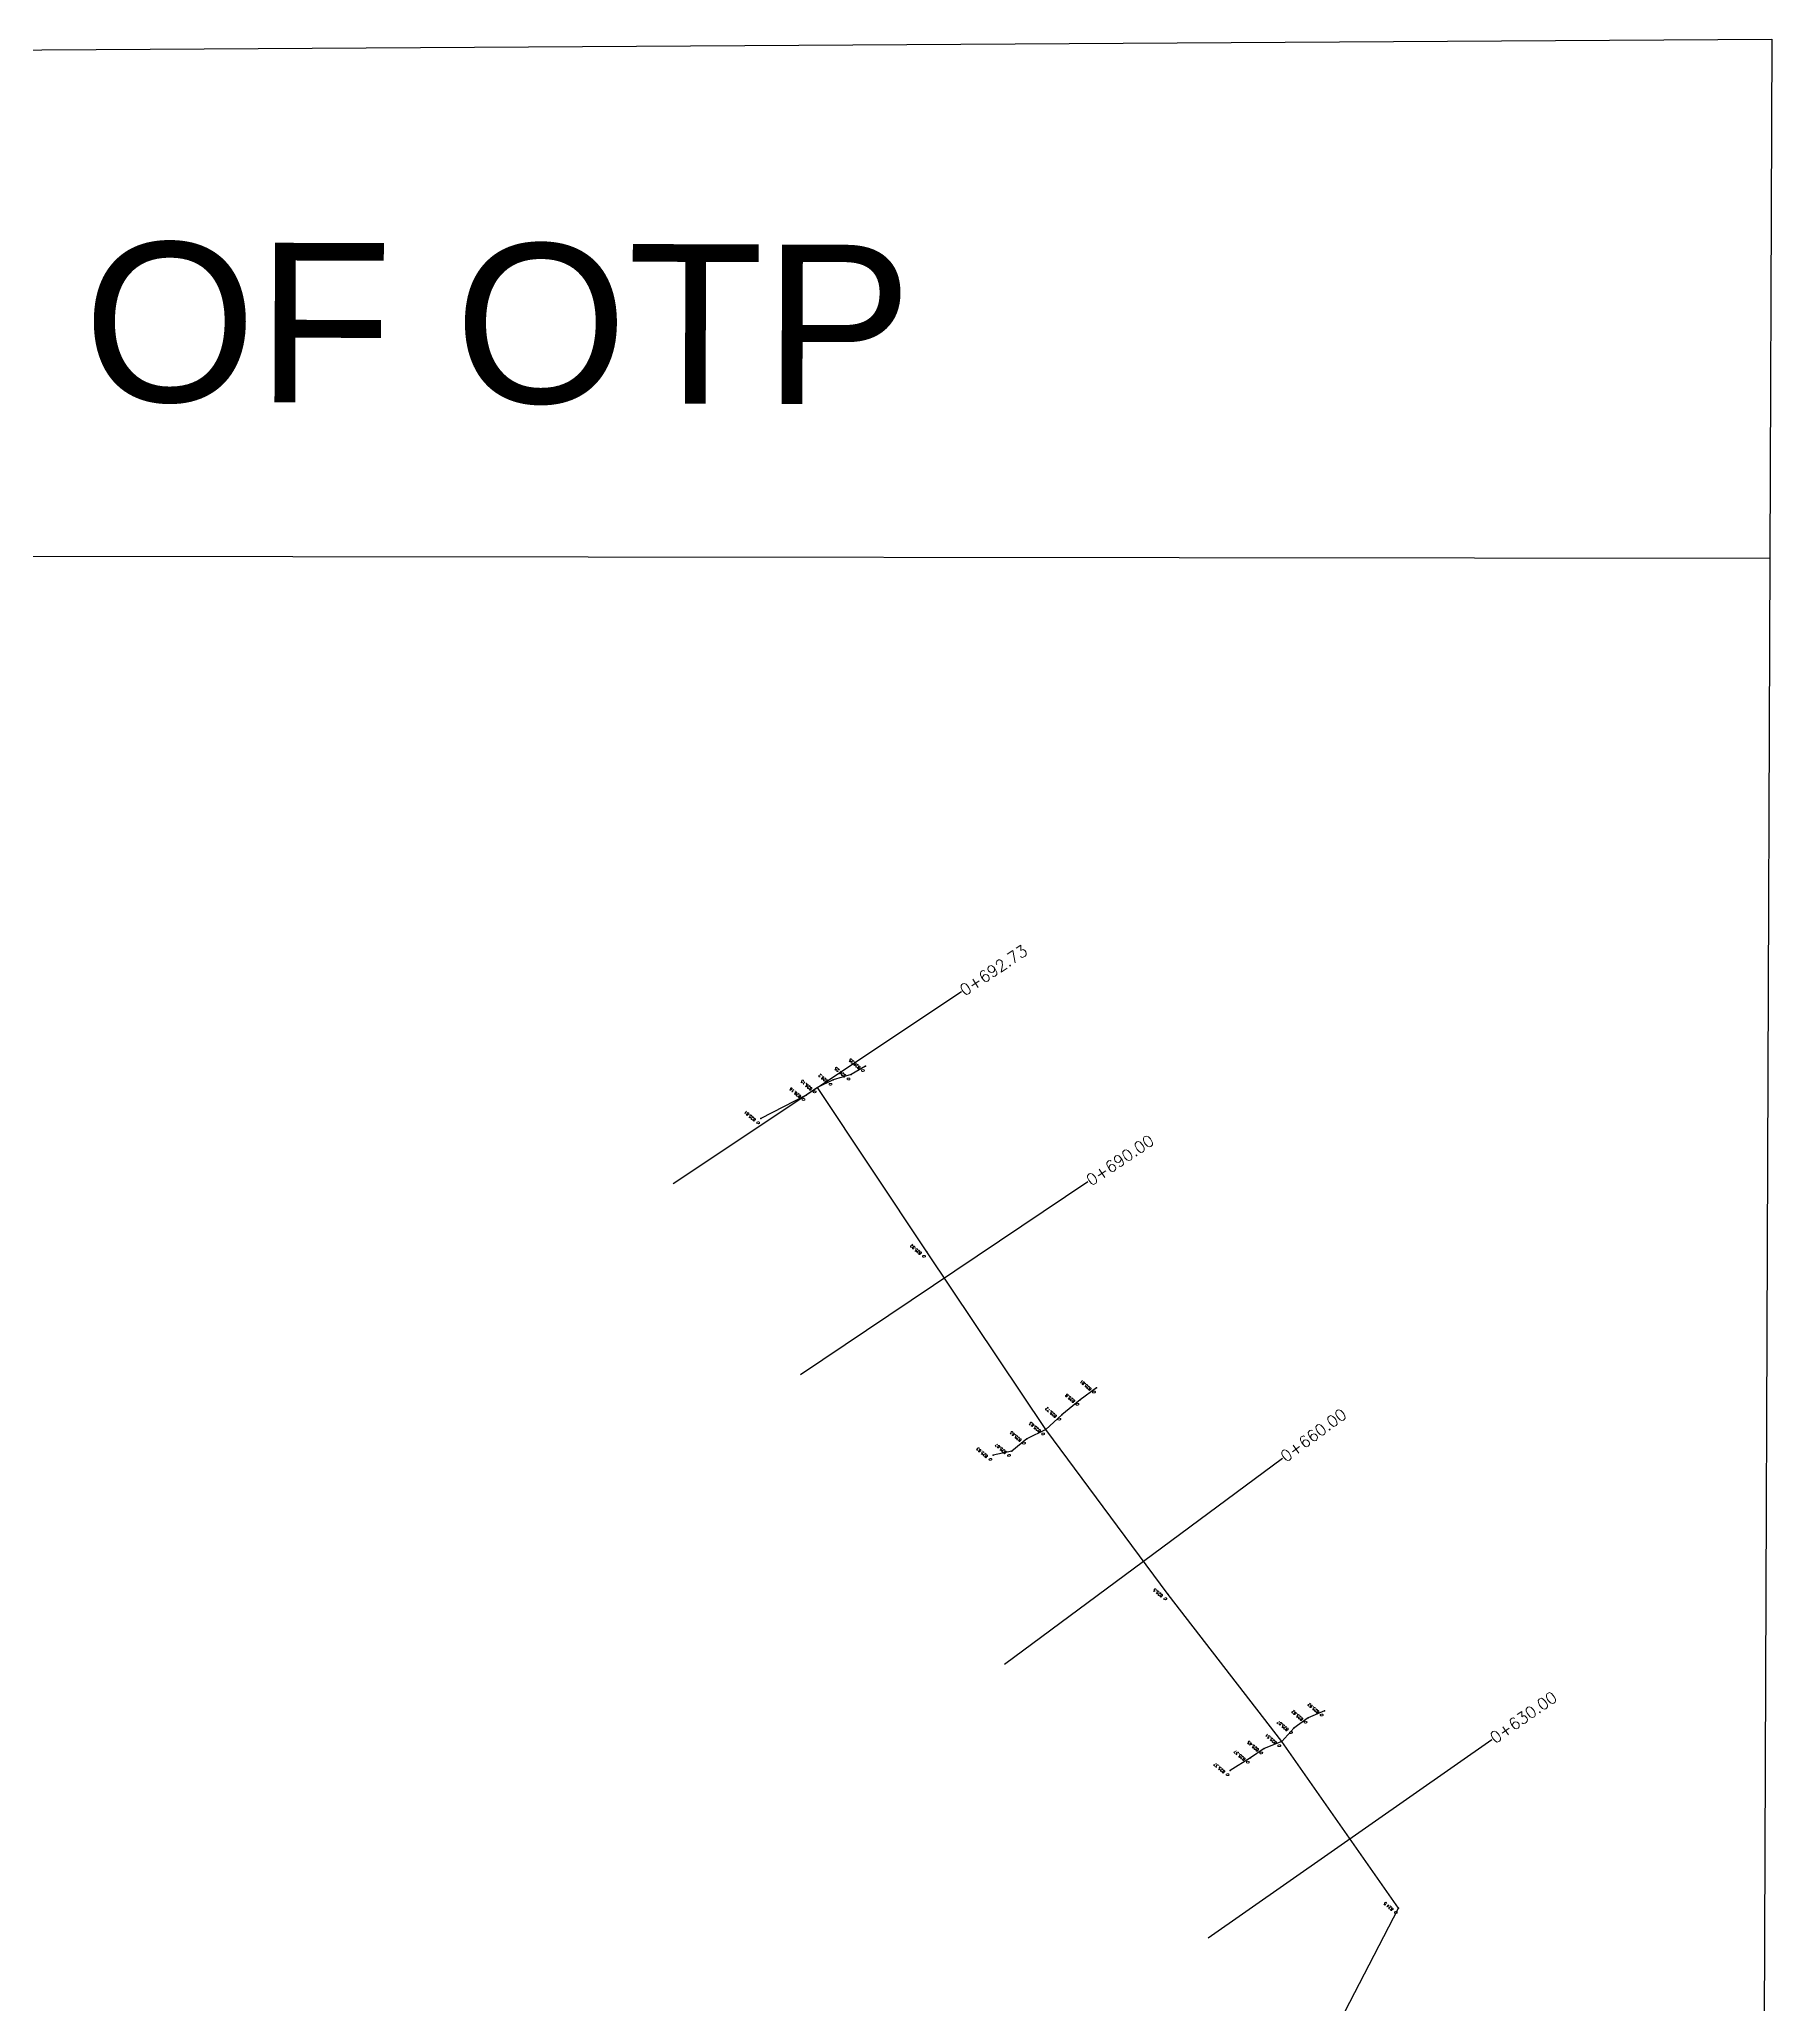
# Model space of a CAD drawing. Header units: millimetres. Extents: x 2757 to 35141, y 547 to 28513.
# Drawn here: x 32413 to 32956, y 22426 to 23042 of the extents above; entities that cross this region are included whole.
import ezdxf
from ezdxf.enums import TextEntityAlignment as Align

# ---------------------------------------------------------------- set-up
doc = ezdxf.new("R2010")
doc.units = ezdxf.units.MM
for name, color, linetype in [('Boundary', 6, 'Continuous'), ('Chainage', 7, 'Continuous'), ('Points', 7, 'Continuous'), ('Points-ELV', 6, 'Continuous'), ('Points-NUM', 4, 'Continuous'), ('Points-TXT', 3, 'Continuous')]:
    doc.layers.add(name, color=color, linetype=linetype)
doc.styles.add('Annotative', font='arial.ttf')
doc.styles.add('romans', font='romans.shx')

# ---------------------------------------------------------------- blocks, each defined once
blk = doc.blocks.new('POINTS')
at = {"layer": 'Points'}
blk.add_line((0, 0), (0, 0), dxfattribs=at)
blk.add_point((0, 0), dxfattribs=at)
at = {"layer": 'Points-ELV', "style": 'romans'}
blk.add_attdef('ELEV', text='', height=1, rotation=45, dxfattribs=at).set_placement((0, 0), align=Align.BOTTOM_LEFT)
at = {"layer": 'Points-NUM', "style": 'romans'}
blk.add_attdef('PTNUM', text='', height=1, dxfattribs=at).set_placement((0, 0), align=Align.BOTTOM_RIGHT)
at = {"layer": 'Points-TXT', "style": 'romans'}
blk.add_attdef('DESC', text='', height=1, dxfattribs=at).set_placement((0, 0), align=Align.BOTTOM_RIGHT)

msp = doc.modelspace()

# ---------------------------------------------------------------- linework, layer by layer
for points in [[(32671.98767, 22719.95527), (32667.48399, 22717.30584), (32661.83491, 22715.65143), (32656.85467, 22713.27245), (32653.34416, 22710.88675)], [(32373.08773, 22002.96571), (32435.84518, 22014.36003), (32500.94372, 22026.63725), (32559.51106, 22039.24011), (32616.83005, 22054.90415), (32665.71171, 22115.23222), (32687.65568, 22166.57927), (32709.50778, 22218.10811), (32736.34789, 22265.0482), (32764.3726, 22311.63296), (32839.14488, 22455.98682), (32802.58053, 22508.2257), (32766.84356, 22554.30977), (32728.52876, 22606.02002), (32691.1686, 22661.70604), (32656.85467, 22713.27245)], [(32653.34416, 22710.88675), (32639.13467, 22703.57022)], [(32744.45142, 22619.12272), (32739.27548, 22615.32934), (32733.57306, 22610.63468), (32728.52876, 22606.02002), (32722.50188, 22603.11225), (32717.82739, 22599.257), (32711.95999, 22598.01497)], [(32815.88033, 22517.84932), (32810.82783, 22515.6175), (32806.25125, 22512.36787), (32802.58053, 22508.2257), (32796.94928, 22505.97037), (32792.71694, 22503.07927), (32786.36524, 22499.13962)]]:
    msp.add_lwpolyline(points)
at = {"layer": 'Boundary', "color": 0}
msp.add_line((31700.83117, 22880.69231), (32955.55217, 22879.2911), dxfattribs=at)
msp.add_lwpolyline([(31701.42594, 23034.3022), (32956.18113, 23041.96806), (32951.36949, 21797.46509), (31696.68172, 21809.01859)], close=True, dxfattribs=at)
at = {"layer": 'Chainage'}
for p, q in [((32611.66863, 22683.20423), (32702.04071, 22743.34067)), ((32651.59238, 22623.27557), (32741.73616, 22683.7537)), ((32715.49494, 22532.44226), (32802.71376, 22597.06719)), ((32779.46664, 22446.59713), (32868.39807, 22508.84426))]:
    msp.add_line(p, q, dxfattribs=at)

# ---------------------------------------------------------------- block references
at = {"layer": 'Points', "linetype": 'Continuous'}
ref = msp.add_blockref('POINTS', (32661.83491, 22715.65143, 2989.5179), dxfattribs=dict(at, xscale=3.618394939332538, yscale=3.618394939332538, zscale=3.618394939332538, rotation=94.11537423474402))
ref.add_attrib('PTNUM', '0', dxfattribs={"layer": 'Points-NUM', "height": 0.9046, "rotation": 94.11537423, "style": 'romans'}).set_placement((32661.67426, 22714.73294, 2989.5179), align=Align.BOTTOM_RIGHT)
ref.add_attrib('ELEV', '826.2', dxfattribs={"layer": 'Points-ELV', "height": 0.904599, "rotation": 139.11537423, "style": 'romans'}).set_placement((32660.48151, 22715.55406, 2989.5179), align=Align.BOTTOM_LEFT)
ref = msp.add_blockref('POINTS', (32667.48399, 22717.30584, 2989.69882), dxfattribs=dict(at, xscale=3.618394939332538, yscale=3.618394939332538, zscale=3.618394939332538, rotation=94.11537423474402))
ref.add_attrib('PTNUM', '0', dxfattribs={"layer": 'Points-NUM', "height": 0.9046, "rotation": 94.11537423, "style": 'romans'}).set_placement((32667.32334, 22716.38734, 2989.69882), align=Align.BOTTOM_RIGHT)
ref.add_attrib('ELEV', '826.25', dxfattribs={"layer": 'Points-ELV', "height": 0.904599, "rotation": 139.11537423, "style": 'romans'}).set_placement((32666.13059, 22717.20846, 2989.69882), align=Align.BOTTOM_LEFT)
ref = msp.add_blockref('POINTS', (32671.98767, 22719.95527, 2989.69882), dxfattribs=dict(at, xscale=3.618394939332538, yscale=3.618394939332538, zscale=3.618394939332538, rotation=94.11537423474402))
ref.add_attrib('PTNUM', '0', dxfattribs={"layer": 'Points-NUM', "height": 0.9046, "rotation": 94.11537423, "style": 'romans'}).set_placement((32671.82702, 22719.03677, 2989.69882), align=Align.BOTTOM_RIGHT)
ref.add_attrib('ELEV', '826.25', dxfattribs={"layer": 'Points-ELV', "height": 0.904599, "rotation": 139.11537423, "style": 'romans'}).set_placement((32670.63427, 22719.85789, 2989.69882), align=Align.BOTTOM_LEFT)
ref = msp.add_blockref('POINTS', (32653.34416, 22710.88675, 2989.37316), dxfattribs=dict(at, xscale=3.618394939332538, yscale=3.618394939332538, zscale=3.618394939332538, rotation=94.11537423474402))
ref.add_attrib('PTNUM', '0', dxfattribs={"layer": 'Points-NUM', "height": 0.9046, "rotation": 94.11537423, "style": 'romans'}).set_placement((32653.18351, 22709.96825, 2989.37316), align=Align.BOTTOM_RIGHT)
ref.add_attrib('ELEV', '826.16', dxfattribs={"layer": 'Points-ELV', "height": 0.904599, "rotation": 139.11537423, "style": 'romans'}).set_placement((32651.99076, 22710.78937, 2989.37316), align=Align.BOTTOM_LEFT)
ref = msp.add_blockref('POINTS', (32656.85467, 22713.27245, 2989.33698), dxfattribs=dict(at, xscale=3.618394939332538, yscale=3.618394939332538, zscale=3.618394939332538, rotation=94.11537423474402))
ref.add_attrib('PTNUM', '0', dxfattribs={"layer": 'Points-NUM', "height": 0.9046, "rotation": 94.11537423, "style": 'romans'}).set_placement((32656.69402, 22712.35395, 2989.33698), align=Align.BOTTOM_RIGHT)
ref.add_attrib('ELEV', '826.15', dxfattribs={"layer": 'Points-ELV', "height": 0.904599, "rotation": 139.11537423, "style": 'romans'}).set_placement((32655.50127, 22713.17507, 2989.33698), align=Align.BOTTOM_LEFT)
ref = msp.add_blockref('POINTS', (32639.13467, 22703.57022, 2988.10672), dxfattribs=dict(at, xscale=3.618394939332538, yscale=3.618394939332538, zscale=3.618394939332538, rotation=94.11537423474402))
ref.add_attrib('PTNUM', '0', dxfattribs={"layer": 'Points-NUM', "height": 0.9046, "rotation": 94.11537423, "style": 'romans'}).set_placement((32638.97402, 22702.65173, 2988.10672), align=Align.BOTTOM_RIGHT)
ref.add_attrib('ELEV', '825.81', dxfattribs={"layer": 'Points-ELV', "height": 0.904599, "rotation": 139.11537423, "style": 'romans'}).set_placement((32637.78127, 22703.47284, 2988.10672), align=Align.BOTTOM_LEFT)
ref = msp.add_blockref('POINTS', (32691.1686, 22661.70604, 2988.50475), dxfattribs=dict(at, xscale=3.618394939332538, yscale=3.618394939332538, zscale=3.618394939332538, rotation=94.11537423474402))
ref.add_attrib('PTNUM', '0', dxfattribs={"layer": 'Points-NUM', "height": 0.9046, "rotation": 94.11537423, "style": 'romans'}).set_placement((32691.00795, 22660.78754, 2988.50475), align=Align.BOTTOM_RIGHT)
ref.add_attrib('ELEV', '825.92', dxfattribs={"layer": 'Points-ELV', "height": 0.904599, "rotation": 139.11537423, "style": 'romans'}).set_placement((32689.8152, 22661.60866, 2988.50475), align=Align.BOTTOM_LEFT)
ref = msp.add_blockref('POINTS', (32744.45142, 22619.12272, 2988.10672), dxfattribs=dict(at, xscale=3.618394939332538, yscale=3.618394939332538, zscale=3.618394939332538, rotation=94.11537423474402))
ref.add_attrib('PTNUM', '0', dxfattribs={"layer": 'Points-NUM', "height": 0.9046, "rotation": 94.11537423, "style": 'romans'}).set_placement((32744.29077, 22618.20423, 2988.10672), align=Align.BOTTOM_RIGHT)
ref.add_attrib('ELEV', '825.81', dxfattribs={"layer": 'Points-ELV', "height": 0.904599, "rotation": 139.11537423, "style": 'romans'}).set_placement((32743.09802, 22619.02534, 2988.10672), align=Align.BOTTOM_LEFT)
ref = msp.add_blockref('POINTS', (32733.57306, 22610.63468, 2987.78107), dxfattribs=dict(at, xscale=3.618394939332538, yscale=3.618394939332538, zscale=3.618394939332538, rotation=94.11537423474402))
ref.add_attrib('PTNUM', '0', dxfattribs={"layer": 'Points-NUM', "height": 0.9046, "rotation": 94.11537423, "style": 'romans'}).set_placement((32733.41241, 22609.71618, 2987.78107), align=Align.BOTTOM_RIGHT)
ref.add_attrib('ELEV', '825.72', dxfattribs={"layer": 'Points-ELV', "height": 0.904599, "rotation": 139.11537423, "style": 'romans'}).set_placement((32732.21966, 22610.5373, 2987.78107), align=Align.BOTTOM_LEFT)
ref = msp.add_blockref('POINTS', (32739.27548, 22615.32934, 2988.07054), dxfattribs=dict(at, xscale=3.618394939332538, yscale=3.618394939332538, zscale=3.618394939332538, rotation=94.11537423474402))
ref.add_attrib('PTNUM', '0', dxfattribs={"layer": 'Points-NUM', "height": 0.9046, "rotation": 94.11537423, "style": 'romans'}).set_placement((32739.11483, 22614.41085, 2988.07054), align=Align.BOTTOM_RIGHT)
ref.add_attrib('ELEV', '825.8', dxfattribs={"layer": 'Points-ELV', "height": 0.904599, "rotation": 139.11537423, "style": 'romans'}).set_placement((32737.92208, 22615.23196, 2988.07054), align=Align.BOTTOM_LEFT)
ref = msp.add_blockref('POINTS', (32728.52876, 22606.02002, 2987.45541), dxfattribs=dict(at, xscale=3.618394939332538, yscale=3.618394939332538, zscale=3.618394939332538, rotation=94.11537423474402))
ref.add_attrib('PTNUM', '0', dxfattribs={"layer": 'Points-NUM', "height": 0.9046, "rotation": 94.11537423, "style": 'romans'}).set_placement((32728.36811, 22605.10152, 2987.45541), align=Align.BOTTOM_RIGHT)
ref.add_attrib('ELEV', '825.63', dxfattribs={"layer": 'Points-ELV', "height": 0.904599, "rotation": 139.11537423, "style": 'romans'}).set_placement((32727.17536, 22605.92264, 2987.45541), align=Align.BOTTOM_LEFT)
ref = msp.add_blockref('POINTS', (32711.95999, 22598.01497, 2987.45541), dxfattribs=dict(at, xscale=3.618394939332538, yscale=3.618394939332538, zscale=3.618394939332538, rotation=94.11537423474402))
ref.add_attrib('PTNUM', '0', dxfattribs={"layer": 'Points-NUM', "height": 0.9046, "rotation": 94.11537423, "style": 'romans'}).set_placement((32711.79934, 22597.09647, 2987.45541), align=Align.BOTTOM_RIGHT)
ref.add_attrib('ELEV', '825.63', dxfattribs={"layer": 'Points-ELV', "height": 0.904599, "rotation": 139.11537423, "style": 'romans'}).set_placement((32710.60659, 22597.91759, 2987.45541), align=Align.BOTTOM_LEFT)
ref = msp.add_blockref('POINTS', (32717.82739, 22599.257, 2987.60015), dxfattribs=dict(at, xscale=3.618394939332538, yscale=3.618394939332538, zscale=3.618394939332538, rotation=94.11537423474402))
ref.add_attrib('PTNUM', '0', dxfattribs={"layer": 'Points-NUM', "height": 0.9046, "rotation": 94.11537423, "style": 'romans'}).set_placement((32717.66674, 22598.33851, 2987.60015), align=Align.BOTTOM_RIGHT)
ref.add_attrib('ELEV', '825.67', dxfattribs={"layer": 'Points-ELV', "height": 0.904599, "rotation": 139.11537423, "style": 'romans'}).set_placement((32716.47399, 22599.15963, 2987.60015), align=Align.BOTTOM_LEFT)
ref = msp.add_blockref('POINTS', (32722.50188, 22603.11225, 2987.45541), dxfattribs=dict(at, xscale=3.618394939332538, yscale=3.618394939332538, zscale=3.618394939332538, rotation=94.11537423474402))
ref.add_attrib('PTNUM', '0', dxfattribs={"layer": 'Points-NUM', "height": 0.9046, "rotation": 94.11537423, "style": 'romans'}).set_placement((32722.34123, 22602.19376, 2987.45541), align=Align.BOTTOM_RIGHT)
ref.add_attrib('ELEV', '825.63', dxfattribs={"layer": 'Points-ELV', "height": 0.904599, "rotation": 139.11537423, "style": 'romans'}).set_placement((32721.14848, 22603.01488, 2987.45541), align=Align.BOTTOM_LEFT)
ref = msp.add_blockref('POINTS', (32766.84356, 22554.30977, 2986.98502), dxfattribs=dict(at, xscale=3.618394939332538, yscale=3.618394939332538, zscale=3.618394939332538, rotation=94.11537423474402))
ref.add_attrib('PTNUM', '0', dxfattribs={"layer": 'Points-NUM', "height": 0.9046, "rotation": 94.11537423, "style": 'romans'}).set_placement((32766.68291, 22553.39127, 2986.98502), align=Align.BOTTOM_RIGHT)
ref.add_attrib('ELEV', '825.5', dxfattribs={"layer": 'Points-ELV', "height": 0.904599, "rotation": 139.11537423, "style": 'romans'}).set_placement((32765.49016, 22554.21239, 2986.98502), align=Align.BOTTOM_LEFT)
ref = msp.add_blockref('POINTS', (32815.88033, 22517.84932, 2987.41923), dxfattribs=dict(at, xscale=3.618394939332538, yscale=3.618394939332538, zscale=3.618394939332538, rotation=94.11537423474402))
ref.add_attrib('PTNUM', '0', dxfattribs={"layer": 'Points-NUM', "height": 0.9046, "rotation": 94.11537423, "style": 'romans'}).set_placement((32815.71968, 22516.93082, 2987.41923), align=Align.BOTTOM_RIGHT)
ref.add_attrib('ELEV', '825.62', dxfattribs={"layer": 'Points-ELV', "height": 0.904599, "rotation": 139.11537423, "style": 'romans'}).set_placement((32814.52693, 22517.75194, 2987.41923), align=Align.BOTTOM_LEFT)
ref = msp.add_blockref('POINTS', (32806.25125, 22512.36787, 2987.23831), dxfattribs=dict(at, xscale=3.618394939332538, yscale=3.618394939332538, zscale=3.618394939332538, rotation=94.11537423474402))
ref.add_attrib('PTNUM', '0', dxfattribs={"layer": 'Points-NUM', "height": 0.9046, "rotation": 94.11537423, "style": 'romans'}).set_placement((32806.0906, 22511.44937, 2987.23831), align=Align.BOTTOM_RIGHT)
ref.add_attrib('ELEV', '825.57', dxfattribs={"layer": 'Points-ELV', "height": 0.904599, "rotation": 139.11537423, "style": 'romans'}).set_placement((32804.89785, 22512.27049, 2987.23831), align=Align.BOTTOM_LEFT)
ref = msp.add_blockref('POINTS', (32810.82783, 22515.6175, 2987.41923), dxfattribs=dict(at, xscale=3.618394939332538, yscale=3.618394939332538, zscale=3.618394939332538, rotation=94.11537423474402))
ref.add_attrib('PTNUM', '0', dxfattribs={"layer": 'Points-NUM', "height": 0.9046, "rotation": 94.11537423, "style": 'romans'}).set_placement((32810.66719, 22514.699, 2987.41923), align=Align.BOTTOM_RIGHT)
ref.add_attrib('ELEV', '825.62', dxfattribs={"layer": 'Points-ELV', "height": 0.904599, "rotation": 139.11537423, "style": 'romans'}).set_placement((32809.47444, 22515.52012, 2987.41923), align=Align.BOTTOM_LEFT)
ref = msp.add_blockref('POINTS', (32796.94928, 22505.97037, 2986.8041), dxfattribs=dict(at, xscale=3.618394939332538, yscale=3.618394939332538, zscale=3.618394939332538, rotation=94.11537423474402))
ref.add_attrib('PTNUM', '0', dxfattribs={"layer": 'Points-NUM', "height": 0.9046, "rotation": 94.11537423, "style": 'romans'}).set_placement((32796.78864, 22505.05188, 2986.8041), align=Align.BOTTOM_RIGHT)
ref.add_attrib('ELEV', '825.45', dxfattribs={"layer": 'Points-ELV', "height": 0.904599, "rotation": 139.11537423, "style": 'romans'}).set_placement((32795.59588, 22505.87299, 2986.8041), align=Align.BOTTOM_LEFT)
ref = msp.add_blockref('POINTS', (32802.58053, 22508.2257, 2987.02121), dxfattribs=dict(at, xscale=3.618394939332538, yscale=3.618394939332538, zscale=3.618394939332538, rotation=94.11537423474402))
ref.add_attrib('PTNUM', '0', dxfattribs={"layer": 'Points-NUM', "height": 0.9046, "rotation": 94.11537423, "style": 'romans'}).set_placement((32802.41988, 22507.3072, 2987.02121), align=Align.BOTTOM_RIGHT)
ref.add_attrib('ELEV', '825.51', dxfattribs={"layer": 'Points-ELV', "height": 0.904599, "rotation": 139.11537423, "style": 'romans'}).set_placement((32801.22713, 22508.12832, 2987.02121), align=Align.BOTTOM_LEFT)
ref = msp.add_blockref('POINTS', (32786.36524, 22499.13962, 2986.51463), dxfattribs=dict(at, xscale=3.618394939332538, yscale=3.618394939332538, zscale=3.618394939332538, rotation=94.11537423474402))
ref.add_attrib('PTNUM', '0', dxfattribs={"layer": 'Points-NUM', "height": 0.9046, "rotation": 94.11537423, "style": 'romans'}).set_placement((32786.2046, 22498.22112, 2986.51463), align=Align.BOTTOM_RIGHT)
ref.add_attrib('ELEV', '825.37', dxfattribs={"layer": 'Points-ELV', "height": 0.904599, "rotation": 139.11537423, "style": 'romans'}).set_placement((32785.01184, 22499.04224, 2986.51463), align=Align.BOTTOM_LEFT)
ref = msp.add_blockref('POINTS', (32792.71694, 22503.07927, 2986.51463), dxfattribs=dict(at, xscale=3.618394939332538, yscale=3.618394939332538, zscale=3.618394939332538, rotation=94.11537423474402))
ref.add_attrib('PTNUM', '0', dxfattribs={"layer": 'Points-NUM', "height": 0.9046, "rotation": 94.11537423, "style": 'romans'}).set_placement((32792.55629, 22502.16077, 2986.51463), align=Align.BOTTOM_RIGHT)
ref.add_attrib('ELEV', '825.37', dxfattribs={"layer": 'Points-ELV', "height": 0.904599, "rotation": 139.11537423, "style": 'romans'}).set_placement((32791.36354, 22502.98189, 2986.51463), align=Align.BOTTOM_LEFT)
ref = msp.add_blockref('POINTS', (32839.14488, 22455.98682, 2983.36663), dxfattribs=dict(at, xscale=3.618394939332538, yscale=3.618394939332538, zscale=3.618394939332538, rotation=94.11537423474402))
ref.add_attrib('PTNUM', '0', dxfattribs={"layer": 'Points-NUM', "height": 0.9046, "rotation": 94.11537423, "style": 'romans'}).set_placement((32838.98423, 22455.06833, 2983.36663), align=Align.BOTTOM_RIGHT)
ref.add_attrib('ELEV', '824.5', dxfattribs={"layer": 'Points-ELV', "height": 0.904599, "rotation": 139.11537423, "style": 'romans'}).set_placement((32837.79148, 22455.88944, 2983.36663), align=Align.BOTTOM_LEFT)
ref = msp.add_blockref('POINTS', (32839.14488, 22455.98682, 2983.36663), dxfattribs=dict(at, xscale=3.618394939332538, yscale=3.618394939332538, zscale=3.618394939332538, rotation=94.11537423474402))
ref.add_attrib('PTNUM', '0', dxfattribs={"layer": 'Points-NUM', "height": 0.9046, "rotation": 94.11537423, "style": 'romans'}).set_placement((32838.98423, 22455.06833, 2983.36663), align=Align.BOTTOM_RIGHT)
ref.add_attrib('ELEV', '824.5', dxfattribs={"layer": 'Points-ELV', "height": 0.904599, "rotation": 139.11537423, "style": 'romans'}).set_placement((32837.79148, 22455.88944, 2983.36663), align=Align.BOTTOM_LEFT)

# ---------------------------------------------------------------- texts
at = {"layer": 'Boundary', "color": 0, "insert": (31829.09224, 22980.47459), "char_height": 50, "width": 1187.0238177, "attachment_point": 1, "rotation": 359.79903673, "style": 'Annotative'}
msp.add_mtext('CROSS SECTION OF OTP', dxfattribs=at)
at = {"layer": 'Chainage', "style": 'romans'}
for s, rotation, p in [('0+692.73', 33.64105226, (32702.04071, 22743.34067)), ('0+690.00', 33.8579547, (32741.73616, 22683.7537)), ('0+660.00', 36.53665947, (32802.71376, 22597.06719)), ('0+630.00', 34.98991461, (32868.39807, 22508.84426))]:
    msp.add_text(s, height=3.618395, rotation=rotation, dxfattribs=at).set_placement(p, align=Align.MIDDLE_LEFT)

doc.saveas('drawing.dxf')
